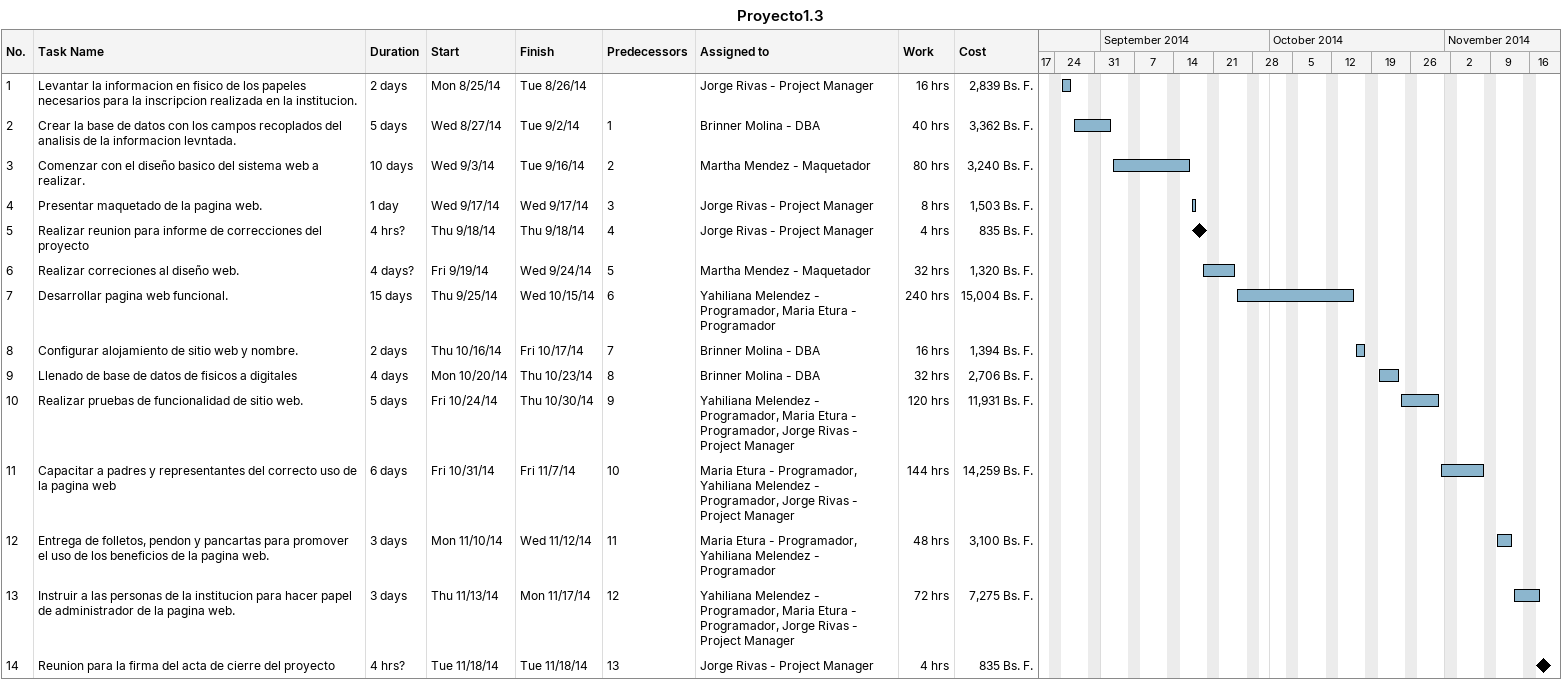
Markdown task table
Proyecto1.3

| ID | Task | Duration | Start | Finish | Predecessors | Resources | Work (h) | Cost (Bs. F.) |
|---|---|---|---|---|---|---|---|---|
| 1 | Levantar la informacion en fisico de los papeles necesarios para la inscripcion realizada en la institucion. | 2d | 2014-08-25 | 2014-08-26 |  | Jorge Rivas - Project Manager | 16 | 2839 |
| 2 | Crear la base de datos con los campos recoplados del analisis de la informacion levntada. | 5d | 2014-08-27 | 2014-09-02 | 1 | Brinner Molina - DBA | 40 | 3362 |
| 3 | Comenzar con el diseño basico del sistema web a realizar. | 10d | 2014-09-03 | 2014-09-16 | 2 | Martha Mendez - Maquetador | 80 | 3240 |
| 4 | Presentar maquetado de la pagina web. | 1d | 2014-09-17 | 2014-09-17 | 3 | Jorge Rivas - Project Manager | 8 | 1503 |
| 5 | Realizar reunion para informe de correcciones del proyecto | 4h? | 2014-09-18 | 2014-09-18 | 4 | Jorge Rivas - Project Manager | 4 | 835 |
| 6 | Realizar correciones al diseño web. | 4d? | 2014-09-19 | 2014-09-24 | 5 | Martha Mendez - Maquetador | 32 | 1320 |
| 7 | Desarrollar pagina web funcional. | 15d | 2014-09-25 | 2014-10-15 | 6 | Yahiliana Melendez - Programador, Maria Etura - Programador | 240 | 15004 |
| 8 | Configurar alojamiento de sitio web y nombre. | 2d | 2014-10-16 | 2014-10-17 | 7 | Brinner Molina - DBA | 16 | 1394 |
| 9 | Llenado de base de datos de fisicos a digitales | 4d | 2014-10-20 | 2014-10-23 | 8 | Brinner Molina - DBA | 32 | 2706 |
| 10 | Realizar pruebas de funcionalidad de sitio web. | 5d | 2014-10-24 | 2014-10-30 | 9 | Yahiliana Melendez - Programador, Maria Etura - Programador, Jorge Rivas - Project Manager | 120 | 11931 |
| 11 | Capacitar a padres y representantes del correcto uso de la pagina web | 6d | 2014-10-31 | 2014-11-07 | 10 | Maria Etura - Programador, Yahiliana Melendez - Programador, Jorge Rivas - Project Manager | 144 | 14259 |
| 12 | Entrega de folletos, pendon y pancartas para promover el uso de los beneficios de la pagina web. | 3d | 2014-11-10 | 2014-11-12 | 11 | Maria Etura - Programador, Yahiliana Melendez - Programador | 48 | 3100 |
| 13 | Instruir a las personas de la institucion para hacer papel de administrador de la pagina web. | 3d | 2014-11-13 | 2014-11-17 | 12 | Yahiliana Melendez - Programador, Maria Etura - Programador, Jorge Rivas - Project Manager | 72 | 7275 |
| 14 | Reunion para la firma del acta de cierre del proyecto | 4h? | 2014-11-18 | 2014-11-18 | 13 | Jorge Rivas - Project Manager | 4 | 835 |
